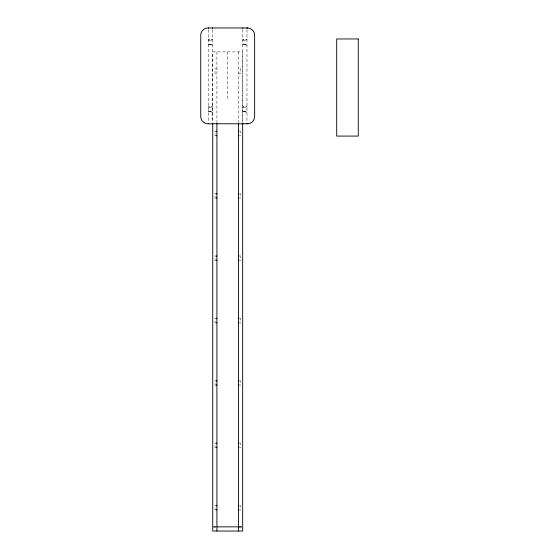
<?xml version="1.0" encoding="UTF-8"?>
<svg xmlns="http://www.w3.org/2000/svg" width="559" height="559" viewBox="0 0 559 559"><rect width="100%" height="100%" fill="white"/><g stroke="black" fill="none" stroke-linecap="round" stroke-linejoin="round"><path stroke-width="0.42" stroke-dasharray="2.79 2.1" d="M211.4 39.878L212.001 39.284L212.602 39.878L208.409 39.927L209.003 39.284L209.604 39.878M212.602 44.769L212.001 45.37L211.4 44.769L209.604 44.769L208.849 45.349L208.409 44.769M211.4 106.958L212.001 106.364L212.602 106.958L208.409 107.007L209.003 106.364L209.604 106.958M212.602 111.849L212.001 112.45L211.4 111.849L209.604 111.849L208.849 112.429L208.409 111.849M245.778 39.878L246.379 39.284L246.98 39.878L242.788 39.927L243.382 39.284L243.983 39.878M246.98 44.769L246.379 45.37L245.778 44.769L243.983 44.769L243.228 45.349L242.788 44.769M245.778 106.958L246.379 106.364L246.98 106.958L242.788 107.007L243.382 106.364L243.983 106.958M246.98 111.849L246.379 112.45L245.778 111.849L243.983 111.849L243.228 112.429L242.788 111.849M216.913 68.68L216.501 69.246L214.998 68.68L214.998 73.467L216.13 72.901L216.913 73.467M215.83 135.488L214.998 135.844L214.998 131.051L215.83 131.4M238.476 73.467L238.889 72.901L240.391 73.467L240.391 68.68L239.259 69.246L238.476 68.68M215.83 197.865L214.998 198.214L214.998 193.428L215.83 193.777M215.83 260.235L214.998 260.592L214.998 255.798L215.83 256.155M215.83 322.613L214.998 322.962L214.998 318.176L215.83 318.525M215.83 384.99L214.998 385.34L214.998 380.546L215.83 380.903M215.83 447.361L214.998 447.71L214.998 442.924L215.83 443.273M215.83 509.738L214.998 510.087L214.998 505.294L215.83 505.65M208.409 40.5L212.602 40.5M242.788 40.5L246.98 40.5M208.409 44.147L212.602 44.147M242.788 44.147L246.98 44.147M208.409 44.72L212.602 44.72M242.788 44.72L246.98 44.72M208.409 107.58L212.602 107.58M242.788 107.58L246.98 107.58M208.409 111.227L212.602 111.227M242.788 111.227L246.98 111.227M208.409 111.8L212.602 111.8M242.788 111.8L246.98 111.8M239.671 131.051L240.391 131.051L240.391 135.844L239.671 135.844M239.671 193.428L240.391 193.428L240.391 198.214L239.671 198.214M239.671 255.798L240.391 255.798L240.391 260.592L239.671 260.592M239.671 318.176L240.391 318.176L240.391 322.962L239.671 322.962M239.671 380.546L240.391 380.546L240.391 385.34L239.671 385.34M239.671 442.924L240.391 442.924L240.391 447.71L239.671 447.71M239.671 505.294L240.391 505.294L240.391 510.087L239.671 510.087M213.559 526.704L216.913 526.704M238.476 526.704L241.83 526.704M212.72 526.857L216.144 526.857M239.245 526.857L242.669 526.857M213.559 527.703L216.074 527.703M239.315 527.703L241.83 527.703M246.98 29.634L246.98 122.1M242.788 29.634L242.788 122.1M242.669 122.624L242.669 51.91L212.72 51.91L212.72 122.624M238.476 51.91L238.476 122.624M227.695 51.91L227.695 99.823M216.913 51.91L216.913 122.624M212.602 29.634L212.602 122.1M208.409 29.634L208.409 122.1"/><path stroke-width="0.84" d="M216.913 131.051L216.501 131.624M216.913 193.428L216.501 193.994M238.476 135.844L238.889 135.271M216.913 255.798L216.501 256.371M238.476 198.214L238.889 197.648M216.913 318.176L216.501 318.742M238.476 260.592L238.889 260.019M216.913 380.546L216.501 381.119M238.476 322.962L238.889 322.396M216.913 442.924L216.501 443.49M238.476 385.34L238.889 384.767M216.913 505.294L216.501 505.867M238.476 447.71L238.889 447.144M238.476 510.087L238.889 509.515M216.997 526.857L239.245 526.857M238.889 131.624L238.476 131.051M216.501 135.271L216.913 135.844M238.889 193.994L238.476 193.428M216.501 197.648L216.913 198.214M238.889 256.371L238.476 255.798M216.501 260.019L216.913 260.592M238.889 318.742L238.476 318.176M216.501 322.396L216.913 322.962M238.889 381.119L238.476 380.546M216.501 384.767L216.913 385.34M238.889 443.49L238.476 442.924M216.501 447.144L216.913 447.71M238.889 505.867L238.476 505.294M216.501 509.515L216.913 510.087M246.98 27.95L246.98 28.383M246.98 123.343L246.98 123.777M242.788 27.95L242.788 28.383M242.788 123.343L242.788 123.777M242.669 123.476L242.669 531.05L212.72 531.05L212.72 123.476M238.476 123.197L238.476 531.05M216.913 123.197L216.913 531.05M212.602 27.95L212.602 28.383M212.602 123.343L212.602 123.777M208.409 27.95L208.409 28.383M208.409 123.343L208.409 123.777M247.455 27.95L207.927 27.95A7.19 7.19 0 0 0 200.744 35.14L200.744 116.593A7.19 7.19 0 0 0 207.927 123.777L247.455 123.777A7.19 7.19 0 0 0 254.645 116.593L254.645 35.14A7.19 7.19 0 0 0 247.455 27.95M358.256 38.955L336.7 38.955L336.7 136.082L358.256 136.082L358.256 38.955"/></g></svg>
